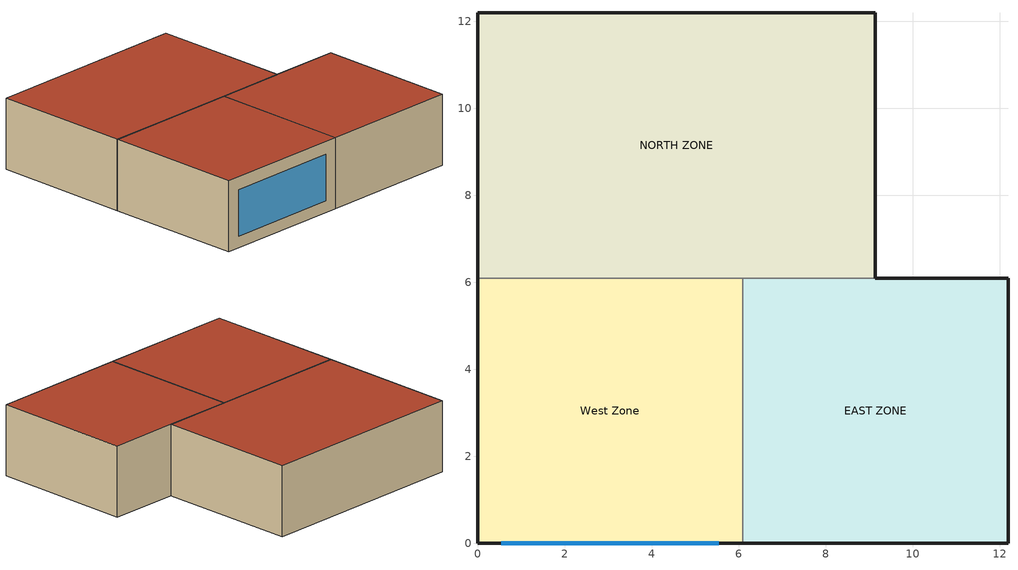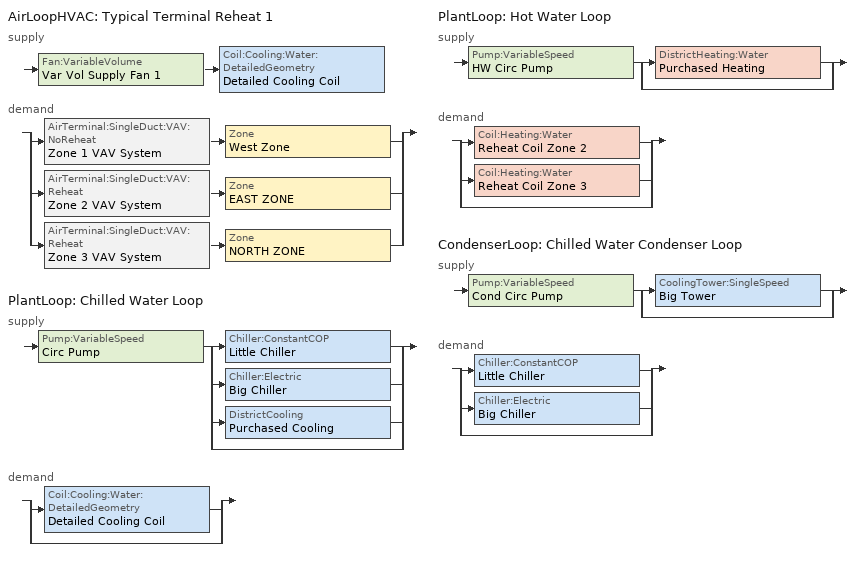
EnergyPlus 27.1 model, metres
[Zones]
West Zone
 floor adiabatic (FLOOR SLAB 8 IN): 0,0 0,6.1 6.1,6.1 6.1,0 z0
 wall outside (EXTWALL80): 0,6.1 0,0 6.1,0 z0:3.05
 wall to NORTH ZONE (PARTITION06): 6.1,6.1 0,6.1 z0:3.05
 wall to EAST ZONE (PARTITION06): 6.1,0 6.1,6.1 z0:3.05
 window (WIN-CON-LIGHT): 0.55,0 5.55,0 z0.5:2.5
 roof outside (ROOF34): 0,6.1 0,0 6.1,0 6.1,6.1 z3.05
EAST ZONE
 floor adiabatic (FLOOR SLAB 8 IN): 6.1,0 6.1,6.1 12.19,6.1 12.19,0 z0
 wall outside (EXTWALL80): 6.1,0 12.19,0 12.19,6.1 9.14,6.1 z0:3.05
 wall to NORTH ZONE (PARTITION06): 9.14,6.1 6.1,6.1 z0:3.05
 roof outside (ROOF34): 6.1,6.1 6.1,0 12.19,0 12.19,6.1 z3.05
NORTH ZONE
 floor adiabatic (FLOOR SLAB 8 IN): 0,6.1 0,12.19 9.14,12.19 9.14,6.1 z0
 wall outside (EXTWALL80): 9.14,6.1 9.14,12.19 0,12.19 0,6.1 z0:3.05
 roof outside (ROOF34): 0,12.19 0,6.1 9.14,6.1 9.14,12.19 z3.05
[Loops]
AirLoopHVAC 'Typical Terminal Reheat 1'
 supply: Fan:VariableVolume 'Var Vol Supply Fan 1' > Coil:Cooling:Water:DetailedGeometry 'Detailed Cooling Coil'
 demand: split
  | AirTerminal:SingleDuct:VAV:NoReheat 'Zone 1 VAV System' > Zone 'West Zone'
  | AirTerminal:SingleDuct:VAV:Reheat 'Zone 2 VAV System' > Zone 'EAST ZONE'
  | AirTerminal:SingleDuct:VAV:Reheat 'Zone 3 VAV System' > Zone 'NORTH ZONE'
PlantLoop 'Chilled Water Loop'
 supply: Pump:VariableSpeed 'Circ Pump' > split
  | Chiller:ConstantCOP 'Little Chiller'
  | Chiller:Electric 'Big Chiller'
  | DistrictCooling 'Purchased Cooling'
  | bypass
 demand: split
  | Coil:Cooling:Water:DetailedGeometry 'Detailed Cooling Coil'
  | bypass
PlantLoop 'Hot Water Loop'
 supply: Pump:VariableSpeed 'HW Circ Pump' > split
  | DistrictHeating:Water 'Purchased Heating'
  | bypass
 demand: split
  | Coil:Heating:Water 'Reheat Coil Zone 2'
  | Coil:Heating:Water 'Reheat Coil Zone 3'
  | bypass
CondenserLoop 'Chilled Water Condenser Loop'
 supply: Pump:VariableSpeed 'Cond Circ Pump' > split
  | CoolingTower:SingleSpeed 'Big Tower'
  | bypass
 demand: split
  | Chiller:ConstantCOP 'Little Chiller'
  | Chiller:Electric 'Big Chiller'
  | bypass
[Building]
NONE: North Axis {deg}=0; Terrain=Suburbs; Loads Convergence Tolerance Value {W}=0.04; Temperature Convergence Tolerance Value {deltaC}=0.4; Solar Distribution=FullInteriorAndExterior; Maximum Number of Warmup Days=25; Minimum Number of Warmup Days=6
[Site:Location]
CHICAGO_IL_USA TMY2-94846: Latitude {deg}=42; Longitude {deg}=-87.88; Time Zone {hr}=-6; Elevation {m}=190
[SizingPeriod:DesignDay] Day of Month=21; Humidity Condition Type=Wetbulb; Barometric Pressure {Pa}=99063; Rain Indicator=No; Snow Indicator=No; Daylight Saving Time Indicator=No; Solar Model Indicator=ASHRAEClearSky
Name | Month | Day Type | Maximum Dry-Bulb Temperature {C} | Daily Dry-Bulb Temperature Range {deltaC} | Wetbulb or DewPoint at Maximum Dry-Bulb {C} | Wind Speed {m/s} | Wind Direction {deg} | Sky Clearness
CHICAGO_IL_USA Annual Heating 99% Design Conditions DB | 1 | WinterDesignDay | -17.3 | 0 | -17.3 | 4.9 | 270 | 0
CHICAGO_IL_USA Annual Cooling 1% Design Conditions DB/MCWB | 7 | SummerDesignDay | 31.5 | 10.7 | 23 | 5.3 | 230 | 1
[Site:GroundTemperature:BuildingSurface]
20.03, 20.03, 20.13, 20.3, 20.43, 20.52, 20.62, 20.77, 20.78, 20.55, 20.44, 20.2
[Material] Thermal Absorptance=0.9
Name | Roughness | Thickness {m} | Conductivity {W/m-K} | Density {kg/m3} | Specific Heat {J/kg-K} | Solar Absorptance | Visible Absorptance
A1 - 1 IN STUCCO | Smooth | 0.0253898 | 0.691831 | 1858.142 | 836.8 | 0.92 | 0.92
C4 - 4 IN COMMON BRICK | Rough | 0.101498 | 0.726422 | 1922.216 | 836.8 | 0.76 | 0.76
E1 - 3 / 4 IN PLASTER OR GYP BOARD | Smooth | 0.01905 | 0.726422 | 1601.846 | 836.8 | 0.92 | 0.92
C6 - 8 IN CLAY TILE | Smooth | 0.203302 | 0.570761 | 1121.292 | 836.8 | 0.82 | 0.82
C10 - 8 IN HW CONCRETE | MediumRough | 0.203302 | 1.729577 | 2242.585 | 836.8 | 0.65 | 0.65
E2 - 1 / 2 IN SLAG OR STONE | Rough | 0.0127102 | 1.435549 | 881.0155 | 1673.6 | 0.55 | 0.55
E3 - 3 / 8 IN FELT AND MEMBRANE | Rough | 0.00954024 | 0.190253 | 1121.292 | 1673.6 | 0.75 | 0.75
B5 - 1 IN DENSE INSULATION | VeryRough | 0.0253898 | 0.0432394 | 91.30524 | 836.8 | 0.5 | 0.5
C12 - 2 IN HW CONCRETE | MediumRough | 0.0509016 | 1.729577 | 2242.585 | 836.8 | 0.65 | 0.65
[WindowMaterial:Glazing]
WIN-LAY-GLASS-LIGHT: Optical Data Type=SpectralAverage; Thickness {m}=0.003; Solar Transmittance at Normal Incidence=0.9; Front Side Solar Reflectance at Normal Incidence=0.031; Back Side Solar Reflectance at Normal Incidence=0.031; Visible Transmittance at Normal Incidence=0.9; Front Side Visible Reflectance at Normal Incidence=0.05; Back Side Visible Reflectance at Normal Incidence=0.05; Infrared Transmittance at Normal Incidence=0; Front Side Infrared Hemispherical Emissivity=0.84; Back Side Infrared Hemispherical Emissivity=0.84; Conductivity {W/m-K}=0.9
[Construction]
EXTWALL80: A1 - 1 IN STUCCO, C4 - 4 IN COMMON BRICK, E1 - 3 / 4 IN PLASTER OR GYP BOARD
PARTITION06: E1 - 3 / 4 IN PLASTER OR GYP BOARD, C6 - 8 IN CLAY TILE, E1 - 3 / 4 IN PLASTER OR GYP BOARD
FLOOR SLAB 8 IN: C10 - 8 IN HW CONCRETE
ROOF34: E2 - 1 / 2 IN SLAG OR STONE, E3 - 3 / 8 IN FELT AND MEMBRANE, B5 - 1 IN DENSE INSULATION, C12 - 2 IN HW CONCRETE
WIN-CON-LIGHT: WIN-LAY-GLASS-LIGHT
[Zone] Type=1; Multiplier=1; Ceiling Height {m}=autocalculate; Volume {m3}=autocalculate
West Zone; EAST ZONE; NORTH ZONE
[People] Number of People Schedule=BLDG Sch   1; Number of People Calculation Method=people; Fraction Radiant=0.3; Activity Level Schedule=Activity Sch; Carbon Dioxide Generation Rate {m3/s-W}=3.82E-8; Mean Radiant Temperature Calculation Type=EnclosureAveraged; Work Efficiency Schedule=Work Eff Sch; Clothing Insulation Calculation Method=ClothingInsulationSchedule; Clothing Insulation Schedule=Clothing Sch; Air Velocity Schedule=Air Velo Sch; Thermal Comfort Model 1 Type=FANGER
Name | Zone or ZoneList or Space or SpaceList | Number of People
West Zone | West Zone | 3
EAST ZONE | EAST ZONE | 3
NORTH ZONE | NORTH ZONE | 4
[Lights] Schedule=BLDG Sch   3; Design Level Calculation Method=LightingLevel; Return Air Fraction=0; Fraction Radiant=0.2; Fraction Visible=0.2; Fraction Replaceable=0
Name | Zone or ZoneList or Space or SpaceList | Lighting Level {W}
EAST ZONE Lights 1 | EAST ZONE | 1464.375
NORTH ZONE Lights 1 | NORTH ZONE | 878.6252
[ElectricEquipment] Schedule=BLDG Sch   2; Design Level Calculation Method=EquipmentLevel; Fraction Latent=0; Fraction Radiant=0.3; Fraction Lost=0
Name | Zone or ZoneList or Space or SpaceList | Design Level {W}
West Zone ElecEq 1 | West Zone | 2928.751
EAST ZONE ElecEq 1 | EAST ZONE | 1464.375
NORTH ZONE ElecEq 1 | NORTH ZONE | 2928.751
[PlantLoop] Fluid Type=Water; Minimum Loop Flow Rate {m3/s}=0; Plant Loop Volume {m3}=autocalculate; Load Distribution Scheme=Optimal
Name | Plant Equipment Operation Scheme | Maximum Loop Temperature {C} | Minimum Loop Temperature {C} | Maximum Loop Flow Rate {m3/s}
Chilled Water Loop | CW Loop Operation | 98 | 1 | 0.0011
Hot Water Loop | Hot Loop Operation | 100 | 10 | 0.0043
[CondenserLoop]
Chilled Water Condenser Loop: Fluid Type=Water; Condenser Equipment Operation Scheme=Tower Loop Operation; Maximum Loop Temperature {C}=80; Minimum Loop Temperature {C}=10; Maximum Loop Flow Rate {m3/s}=0.0011; Minimum Loop Flow Rate {m3/s}=0; Condenser Loop Volume {m3}=autocalculate; Load Distribution Scheme=SequentialLoad
[SetpointManager:FollowOutdoorAirTemperature]
MyCondenserControl: Control Variable=Temperature; Reference Temperature Type=OutdoorAirWetBulb; Offset Temperature Difference {deltaC}=0; Maximum Setpoint Temperature {C}=80; Minimum Setpoint Temperature {C}=10; Setpoint Node or NodeList=Condenser Supply Outlet Node
[PlantEquipmentOperationSchemes]
Name | Control Scheme 1 | Control Scheme 1 Schedule | Control Scheme 2 | Control Scheme 2 Schedule
CW Loop Operation | Peak Operation | On Peak | Off Peak Operation | Off Peak
Hot Loop Operation | Purchased Only | ON
[CondenserEquipmentOperationSchemes]
Tower Loop Operation: Control Scheme 1=Year Round Tower Operation; Control Scheme 1 Schedule=ON
[PlantEquipmentOperation:CoolingLoad] Load Range 1 Lower Limit {W}=0
Name | Load Range 1 Upper Limit {W} | Range 1 Equipment List | Load Range 2 Lower Limit {W} | Load Range 2 Upper Limit {W} | Range 2 Equipment List | Load Range 3 Lower Limit {W} | Load Range 3 Upper Limit {W} | Range 3 Equipment List
Peak Operation | 70000 | Chiller Plant | 70000 | 245000 | Chiller Plant and Purchased | 245000 | 500000 | Purchased Only
Off Peak Operation | 900000 | All Chillers
Year Round Tower Operation | 90000000 | All Towers
[PlantEquipmentOperation:HeatingLoad]
Purchased Only: Load Range 1 Lower Limit {W}=0; Load Range 1 Upper Limit {W}=1000000; Range 1 Equipment List=heating plant
[PlantEquipmentList]
Chiller Plant: Little Chiller
Chiller Plant and Purchased: Big Chiller, Purchased Cooling
Purchased Only: Purchased Cooling
All Chillers: Big Chiller, Little Chiller
heating plant: Purchased Heating
[CondenserEquipmentList]
All Towers: Big Tower
[AirLoopHVAC]
Typical Terminal Reheat 1: Design Supply Air Flow Rate {m3/s}=1.3
[AvailabilityManager:Scheduled]
Reheat System 1 Avail: Schedule=FanAndCoilAvailSched
[SetpointManager:Scheduled] Control Variable=Temperature
Name | Schedule | Setpoint Node or NodeList
Chilled Water Loop Setpoint Manager | CW Loop Temp Schedule | Chilled Water Loop Setpoint Node List
Hot Water Loop Setpoint Manager | HW Loop Temp Schedule | Hot Water Loop Setpoint Node List
Supply Air Temp Manager | Seasonal Reset Supply Air Temp Sch | Supply Air Temp Nodes
Big Chiller Setpoint Manager | CW Loop Temp Schedule | Big Chiller Outlet Node
Little Chiller Setpoint Manager | CW Loop Temp Schedule | Little Chiller Outlet Node
[Controller:WaterCoil]
Main Cooling Coil Controller: Control Variable=Temperature; Action=Reverse; Actuator Variable=FLOW; Controller Convergence Tolerance {deltaC}=0.001; Maximum Actuated Flow {m3/s}=0.0011; Minimum Actuated Flow {m3/s}=0
[Zone equipment]
West Zone: Zone 1 VAV System
EAST ZONE: Zone 2 VAV System
NORTH ZONE: Zone 3 VAV System
[AirTerminal:SingleDuct:VAV:Reheat] Availability Schedule=FanAndCoilAvailSched; Zone Minimum Air Flow Input Method=Constant; Constant Minimum Air Flow Fraction=0.3; Maximum Hot Water or Steam Flow Rate {m3/s}=0.0013; Minimum Hot Water or Steam Flow Rate {m3/s}=0; Convergence Tolerance=0.001; Damper Heating Action=Normal; Maximum Flow per Zone Floor Area During Reheat {m3/s-m2}=AUTOCALCULATE; Maximum Flow Fraction During Reheat=AUTOCALCULATE
Name | Maximum Air Flow Rate {m3/s} | Reheat Coil
Zone 2 VAV System | 0.36 | Reheat Coil Zone 2
Zone 3 VAV System | 0.47 | Reheat Coil Zone 3
[AirTerminal:SingleDuct:VAV:NoReheat]
Zone 1 VAV System: Availability Schedule=FanAndCoilAvailSched; Maximum Air Flow Rate {m3/s}=0.47; Zone Minimum Air Flow Input Method=Constant; Constant Minimum Air Flow Fraction=0.5
[ZoneControl:Thermostat] Control Type Schedule=Zone Control Type Sched; Control 1=VAV Setpoints
Name | Zone or ZoneList
Zone 1 Thermostat | West Zone
Zone 2 Thermostat | EAST ZONE
Zone 3 Thermostat | NORTH ZONE
[ThermostatSetpoint:DualSetpoint]
VAV Setpoints: Heating Setpoint Temperature Schedule=Heating Setpoints; Cooling Setpoint Temperature Schedule=Cooling Setpoints
[Chiller:Electric]
Big Chiller: Condenser Type=WaterCooled; Nominal Capacity {W}=100000; Nominal COP {W/W}=2.75; Minimum Part Load Ratio=0.15; Maximum Part Load Ratio=1; Optimum Part Load Ratio=0.65; Design Condenser Inlet Temperature {C}=29.44; Temperature Rise Coefficient=2.682759; Design Chilled Water Outlet Temperature {C}=6.667; Design Chilled Water Flow Rate {m3/s}=0.0011; Design Condenser Fluid Flow Rate {m3/s}=0.0005; Coefficient 1 of Capacity Ratio Curve=0.944836; Coefficient 2 of Capacity Ratio Curve=-0.0570088; Coefficient 3 of Capacity Ratio Curve=-0.00185486; Coefficient 1 of Power Ratio Curve=1.907846; Coefficient 2 of Power Ratio Curve=-1.20499; Coefficient 3 of Power Ratio Curve=0.263462; Coefficient 1 of Full Load Ratio Curve=0.03303; Coefficient 2 of Full Load Ratio Curve=0.6852; Coefficient 3 of Full Load Ratio Curve=0.2818; Chilled Water Outlet Temperature Lower Limit {C}=5; Chiller Flow Mode=LeavingSetpointModulated
[Chiller:ConstantCOP]
Little Chiller: Nominal Capacity {W}=70000; Nominal COP {W/W}=2.5; Design Chilled Water Flow Rate {m3/s}=0.0011; Design Condenser Water Flow Rate {m3/s}=0.0011; Condenser Type=WaterCooled; Chiller Flow Mode=LeavingSetpointModulated
[DistrictCooling]
Purchased Cooling: Nominal Capacity {W}=145000
[DistrictHeating:Water]
Purchased Heating: Nominal Capacity {W}=1000000
[CoolingTower:SingleSpeed]
Big Tower: Design Water Flow Rate {m3/s}=0.0011; Design Air Flow Rate {m3/s}=16; Design Fan Power {W}=1000; Design U-Factor Times Area Value {W/K}=1750; Free Convection Regime Air Flow Rate {m3/s}=0; Free Convection Regime U-Factor Times Area Value {W/K}=0
[Pump:VariableSpeed] Design Pump Head {Pa}=300000; Motor Efficiency=0.87; Fraction of Motor Inefficiencies to Fluid Stream=0; Coefficient 1 of the Part Load Performance Curve=1; Coefficient 2 of the Part Load Performance Curve=0; Coefficient 3 of the Part Load Performance Curve=0; Coefficient 4 of the Part Load Performance Curve=0; Design Minimum Flow Rate {m3/s}=0; Pump Control Type=INTERMITTENT
Name | Design Maximum Flow Rate {m3/s} | Design Power Consumption {W}
Circ Pump; Cond Circ Pump | 0.0011 | 500
HW Circ Pump | 0.0043 | 2000
[Coil:Heating:Water] Availability Schedule=FanAndCoilAvailSched; U-Factor Times Area Value {W/K}=400; Maximum Water Flow Rate {m3/s}=0.0013; Performance Input Method=UFactorTimesAreaAndDesignWaterFlowRate; Rated Capacity {W}=autosize; Rated Inlet Water Temperature {C}=82.2; Rated Inlet Air Temperature {C}=16.6; Rated Outlet Water Temperature {C}=71.1; Rated Outlet Air Temperature {C}=32.2
Reheat Coil Zone 2; Reheat Coil Zone 3
[Coil:Cooling:Water:DetailedGeometry]
Detailed Cooling Coil: Availability Schedule=CoolingCoilAvailSched; Maximum Water Flow Rate {m3/s}=0.0011; Tube Outside Surface Area {m2}=6.23816; Total Tube Inside Area {m2}=6.20007; Fin Surface Area {m2}=101.716; Minimum Airflow Area {m2}=0.810606; Coil Depth {m}=0.165098; Fin Diameter {m}=0.435072; Fin Thickness {m}=0.00149998; Tube Inside Diameter {m}=0.01445; Tube Outside Diameter {m}=0.0158798; Tube Thermal Conductivity {W/m-K}=385.765; Fin Thermal Conductivity {W/m-K}=203.883; Fin Spacing {m}=0.00181429; Tube Depth Spacing {m}=0.0258998; Number of Tube Rows=6; Number of Tubes per Row=16
[Fan:VariableVolume]
Var Vol Supply Fan 1: Availability Schedule=FanAndCoilAvailSched; Fan Total Efficiency=0.7; Pressure Rise {Pa}=600; Maximum Flow Rate {m3/s}=1.3; Fan Power Minimum Flow Rate Input Method=FixedFlowRate; Fan Power Minimum Air Flow Rate {m3/s}=0.2; Motor Efficiency=0.9; Motor In Airstream Fraction=1; Fan Power Coefficient 1=0.350712; Fan Power Coefficient 2=0.308505; Fan Power Coefficient 3=-0.541374; Fan Power Coefficient 4=0.871988; Fan Power Coefficient 5=0
[Schedule:Compact]
ACTIVITY SCH: Through: 12/31, For: AllDays, Until: 24:00, 131.8
WORK EFF SCH: Through: 12/31, For: AllDays, Until: 24:00, 0
CLOTHING SCH; ON: Through: 12/31, For: AllDays, Until: 24:00, 1
AIR VELO SCH: Through: 12/31, For: AllDays, Until: 24:00, 0.14
BLDG SCH   1: Through: 12/31, For: Weekdays, Until: 6:00, 0, Until: 7:00, 0.1, Until: 8:00, 0.5, Until: 12:00, 1, Until: 13:00, 0.5, Until: 16:00, 1, Until: 17:00, 0.5, Until: 18:00, 0.1, Until: 24:00, 0, For: Weekends Holiday, Until: 24:00, 0, For: SummerDesignDay, Until: 6:00, 0, Until: 7:00, 0.1, Until: 8:00, 0.5, Until: 12:00, 1, Until: 13:00, 0.5, Until: 16:00, 1, Until: 17:00, 0.5, Until: 18:00, 0.1, Until: 24:00, 0, For: WinterDesignDay CustomDay1 CustomDay2, Until: 24:00, 0
BLDG SCH   2: Through: 12/31, For: Weekdays, Until: 8:00, 0, Until: 18:00, 1, Until: 24:00, 0, For: Weekends Holiday, Until: 24:00, 0, For: SummerDesignDay, Until: 8:00, 0, Until: 18:00, 1, Until: 24:00, 0, For: WinterDesignDay CustomDay1 CustomDay2, Until: 24:00, 0
BLDG SCH   3: Through: 12/31, For: Weekdays, Until: 6:00, 0.05, Until: 7:00, 0.2, Until: 17:00, 1, Until: 18:00, 0.5, Until: 24:00, 0.05, For: Weekends Holiday, Until: 24:00, 0.05, For: SummerDesignDay, Until: 6:00, 0.05, Until: 7:00, 0.2, Until: 17:00, 1, Until: 18:00, 0.5, Until: 24:00, 0.05, For: WinterDesignDay CustomDay1 CustomDay2, Until: 24:00, 0.05
ON PEAK: Through: 12/31, For: AllDays, Until: 9:00, 0, Until: 18:00, 1, Until: 24:00, 0
OFF PEAK: Through: 12/31, For: AllDays, Until: 9:00, 1, Until: 18:00, 0, Until: 24:00, 1
SEASONAL RESET SUPPLY AIR TEMP SCH: Through: 3/31, For: AllDays, Until: 24:00, 16, Through: 9/30, For: AllDays, Until: 24:00, 13, Through: 12/31, For: AllDays, Until: 24:00, 16
CW LOOP TEMP SCHEDULE: Through: 12/31, For: AllDays, Until: 24:00, 6.67
HW LOOP TEMP SCHEDULE: Through: 12/31, For: AllDays, Until: 24:00, 60
FANANDCOILAVAILSCHED: Through: 3/31, For: AllDays, Until: 24:00, 1, Through: 9/30, For: Weekdays, Until: 7:00, 0, Until: 17:00, 1, Until: 24:00, 0, For: Weekends Holiday, Until: 24:00, 0, For: SummerDesignDay WinterDesignDay, Until: 7:00, 0, Until: 17:00, 1, Until: 24:00, 0, For: CustomDay1 CustomDay2, Until: 24:00, 0, Through: 12/31, For: AllDays, Until: 24:00, 1
COOLINGCOILAVAILSCHED: Through: 3/31, For: AllDays, Until: 24:00, 0, Through: 9/30, For: Weekdays, Until: 7:00, 0, Until: 17:00, 1, Until: 24:00, 0, For: Weekends Holiday, Until: 24:00, 0, For: SummerDesignDay WinterDesignDay, Until: 7:00, 0, Until: 17:00, 1, Until: 24:00, 0, For: CustomDay1 CustomDay2, Until: 24:00, 0, Through: 12/31, For: AllDays, Until: 24:00, 0
HEATING SETPOINTS: Through: 12/31, For: AllDays, Until: 7:00, 15, Until: 17:00, 20, Until: 24:00, 15
COOLING SETPOINTS: Through: 12/31, For: AllDays, Until: 7:00, 30, Until: 17:00, 24, Until: 24:00, 30
ZONE CONTROL TYPE SCHED: Through: 12/31, For: AllDays, Until: 24:00, 4
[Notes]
VAVSingleDuctNoReheat.IDF
Basic file description:  1 story building divided into 3 interior conditioned zones. Roof with no plenum.
No ground contact with floor. Outdoor air is modulated based on occupancy and floor area.
Highlights:              Basic test of a very simple VAV with reheat on the VAV system for 2 zones and then the
new NOReheat option for 1 zone with NO heating to pickup the rest of the heating load.
This option is showing how the VAV works with the No reheat option and show the user the
effects of this simualtion.
Simulation Location/Run: CHICAGO_IL_USA TMY2-94846, 2 design days, 2 run periods,
Run Control executes the design days only.
Location:                Chicago, IL
Design Days:             CHICAGO_IL_USA Annual Heating 99% Design Conditions DB, MaxDB= -17.3°C
CHICAGO_IL_USA Annual Cooling 1% Design Conditions, MaxDB=  31.5°C MCWB=  23.0°C
Run Period (Weather File): Winter 1/14, Summer 7/7, CHICAGO_IL_USA TMY2-94846
Run Control:             No zone or system sizing, design day simulation.
Building: Single floor rectangular L-shaped building 40 ft south wall, 40 ft west wall, zone height 10 feet.
There is a single window in West Zone's south wall. The walls are 1 in stucco over 4 in common brick
and gypboard. The roof is a built up roof with 1/2 in stone over 3/8 in felt over 1 in dense insulation
supported by 2 in heavy weight concrete. The window is single pane 3mm clear.
The window to wall ratio is approximately 0.07.
The building is oriented due north.
Floor Area:        130.1 m2 (1403 ft2)
Number of Stories: 1
Zone Description Details:
|       West         |         East           |    window = *
Internal gains description:     ZONE West      - lighting is 0 watts, equip is 2928.751 watts, 3 occupants
Internal gains description:     ZONE North     - lighting is 878.6252 watts, equip is 2928.751 watts, 4 occupants
Internal gains description:     ZONE East      - lighting is 1464.375 watts, equip is 1464.375 watts, 3 occupants
Interzone Surfaces:             3 interzone surfaces (see diagram)
Internal Mass:                  None
Detached Shading:               None
Daylight:                       None
Natural Ventilation:            None
Compact Schedules:              Yes
Solair Distribution:            FullInteriorAndExterior
HVAC:                           3 zone variable air volume reheat system using single variable volume air loop. Central chilled
water coil scheduled to provide 16 C winter and 13 C summer supply air temperature.
VAV with reheat boxes trim supply air temperature by mass flow rate and temperature  to meet zone thermostat set point.
Thermostat setting at 20 C in winter with 15 C set back temperature, 24 C in summer
with 30 C set back temperature. Cooling coil off in winter, reheat coil on all year.
Zonal Equipment:                AirTerminal:SingleDuct:VAV:Reheat
Central Air Handling Equipment: Yes,  Fan:VariableVolume
System Equipment Autosize:      No (chilled water, condenser, and hot water loop volumes are autosized)
Purchased Cooling:              No
Purchased Heating:              No
Purchased Chilled Water:        Yes (only used if alternate priority control equipment list is selected)
Purchased Hot Water:            Yes
Coils:                          Coil:Cooling:Water:DetailedGeometry, Coil:Heating:Water
Pumps:                          Pump:VariableSpeed
Boilers:                        None
Chillers:                       Chiller:Electric (PlantEquipmentOperation:CoolingLoad set up for electric chiller only)
Chiller:ConstantCOP or DistrictCooling may be used if desired in various
combinations by changing priority control equipment list name in
PlantEquipmentOperation:CoolingLoad object.
Towers:                         CoolingTower:SingleSpeed
Standard Reports:               None
Timestep or Hourly Variables:   Timestep
Time bins Report:               None
HTML Report:                    None
Environmental Emissions:        None
Utility Tariffs:                None
